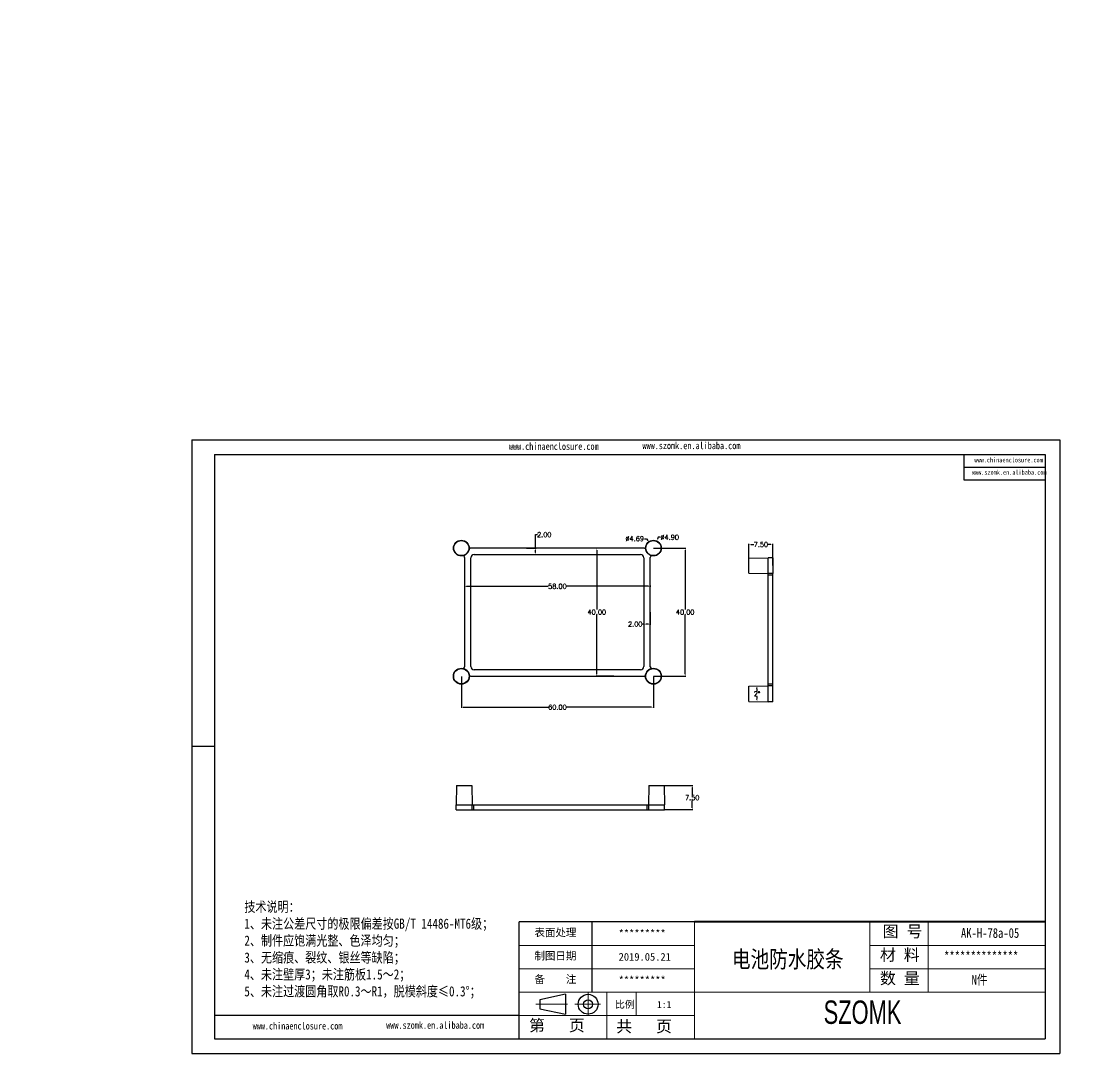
# Model space of a CAD drawing. Header units: inches. Extents: x 1127 to 4647, y 569 to 968.
# Drawn here: x 3849.5 to 4185.3, y 575.2 to 897.5 of the extents above; entities that cross this region are included whole.
import ezdxf

# ---------------------------------------------------------------- set-up
doc = ezdxf.new("R2010")
doc.units = ezdxf.units.IN
doc.linetypes.add('CENTER2', pattern=[28.575, 19.05, -3.175, 3.175, -3.175])
doc.layers.add('文字', color=81, linetype='Continuous')
for name, color, linetype, lineweight in [('粗实线', 7, 'Continuous', 30), ('细实线', 3, 'Continuous', 9), ('细点划线', 2, 'CENTER2', 9)]:
    doc.layers.add(name, color=color, linetype=linetype, lineweight=lineweight)
doc.styles.get("Standard").update_dxf_attribs({"font": 'txt', "bigfont": 'gbcbig.shx'})
doc.styles.add('宋体', font='', dxfattribs={"width": 0.8, "height": 3.5})
doc.styles.add('长仿宋', font='', dxfattribs={"width": 0.7, "height": 4})
doc.styles.get('宋体').set_extended_font_data('SimSun')
doc.styles.get('长仿宋').set_extended_font_data('SimSun')
doc.dimstyles.new('2', dxfattribs={"dimtxt": 1.5, "dimasz": 0.6, "dimexe": 0.18, "dimexo": 0.0625, "dimgap": 0.09, "dimtad": 0, "dimtih": 1, "dimtoh": 1, "dimzin": 0, "dimdsep": 46, "dimtxsty": 'Standard', "dimcen": 0, "dimadec": 0, "dimazin": 2, "dimtfac": 1, "dimtofl": 0, "dimtmove": 0, "dimatfit": 3, "dimfxl": 1, "dimtolj": 1, "dimtzin": 0, "dimarcsym": 0})
doc.dimstyles.new('2.5', dxfattribs={"dimtxt": 2.5, "dimasz": 2, "dimexe": 0.18, "dimexo": 0.0625, "dimgap": 0.09, "dimtad": 0, "dimzin": 0, "dimdsep": 46, "dimtxsty": 'Standard', "dimcen": 2, "dimadec": 0, "dimazin": 0, "dimtfac": 1, "dimtofl": 0, "dimtmove": 0, "dimatfit": 3, "dimfxl": 1, "dimtolj": 1, "dimtzin": 0, "dimarcsym": 0})

# ---------------------------------------------------------------- blocks, each defined once
blk = doc.blocks.new('*D204')
at = {"color": 0, "lineweight": -2}
for p, q in [((3681.33, 782.48), (3711.13, 782.48)), ((3710.95, 780.48), (3710.95, 780.26)), ((3710.95, 770.69), (3710.95, 770.91)), ((3675.39, 768.69), (3711.13, 768.69)), ((4519.34, 752.72), (4519.34, 719.38)), ((4588.66, 752.72), (4588.66, 719.38)), ((4521.34, 719.56), (4548.91, 719.56)), ((4586.66, 719.56), (4559.09, 719.56))]:
    blk.add_line(p, q, dxfattribs=at)
at = {"color": 0}
for points in [[(3710.62, 780.48), (3711.28, 780.48), (3710.95, 782.48)], [(3710.62, 770.69), (3711.28, 770.69), (3710.95, 768.69)], [(4521.34, 719.89), (4521.34, 719.22), (4519.34, 719.56)], [(4586.66, 719.89), (4586.66, 719.22), (4588.66, 719.56)]]:
    blk.add_solid(points, dxfattribs=at)
at = {"layer": 'Defpoints', "color": 0}
for p in [(3681.26, 782.48), (3710.95, 782.48), (3675.33, 768.69), (4519.34, 752.78), (4588.66, 752.78), (4588.66, 719.56)]:
    blk.add_point(p, dxfattribs=at)
at = {"color": 0, "insert": (3710.95, 775.58), "char_height": 2.5, "attachment_point": 5, "rotation": 90}
blk.add_mtext('\\A1;13.79', dxfattribs=at)
at = {"color": 0, "insert": (4554, 719.56), "char_height": 2.5, "attachment_point": 5}
blk.add_mtext('\\A1;69.32', dxfattribs=at)
blk = doc.blocks.new('*D205')
at = {"color": 0, "lineweight": -2}
for p, q in [((3681.33, 832.48), (3711.13, 832.48)), ((3710.95, 830.48), (3710.95, 811.94)), ((3710.95, 784.48), (3710.95, 803.01)), ((4555.47, 787.24), (4608.05, 787.24)), ((3681.33, 782.48), (3711.13, 782.48)), ((4607.87, 785.24), (4607.87, 771.15)), ((4607.87, 731.92), (4607.87, 760.97)), ((4555.47, 729.92), (4608.05, 729.92))]:
    blk.add_line(p, q, dxfattribs=at)
at = {"color": 0}
for points in [[(3710.62, 830.48), (3711.28, 830.48), (3710.95, 832.48)], [(4607.54, 785.24), (4608.21, 785.24), (4607.87, 787.24)], [(3710.62, 784.48), (3711.28, 784.48), (3710.95, 782.48)], [(4607.54, 731.92), (4608.21, 731.92), (4607.87, 729.92)]]:
    blk.add_solid(points, dxfattribs=at)
at = {"layer": 'Defpoints', "color": 0}
for p in [(3681.26, 832.48), (3710.95, 832.48), (4555.41, 787.24), (4607.87, 787.24), (3681.26, 782.48), (4555.41, 729.92)]:
    blk.add_point(p, dxfattribs=at)
at = {"color": 0, "char_height": 2.5, "attachment_point": 5, "rotation": 90}
for s, insert in [('\\A1;50.00', (3710.95, 807.48)), ('\\A1;57.32', (4607.87, 766.06))]:
    blk.add_mtext(s, dxfattribs=dict(at, insert=insert))
blk = doc.blocks.new('*D206')
at = {"color": 0, "lineweight": -2}
for p, q in [((3628.7, 842.48), (3596.49, 842.48)), ((3596.67, 840.48), (3596.67, 819.65)), ((3596.67, 789.48), (3596.67, 810.31)), ((3610.46, 787.48), (3596.49, 787.48)), ((4531.5, 733.52), (4531.5, 724.5)), ((4576.5, 733.52), (4576.5, 724.5)), ((4533.5, 724.68), (4549.33, 724.68)), ((4574.5, 724.68), (4558.68, 724.68))]:
    blk.add_line(p, q, dxfattribs=at)
at = {"color": 0}
for points in [[(3596.34, 840.48), (3597, 840.48), (3596.67, 842.48)], [(3596.34, 789.48), (3597, 789.48), (3596.67, 787.48)], [(4533.5, 725.01), (4533.5, 724.34), (4531.5, 724.68)], [(4574.5, 725.01), (4574.5, 724.34), (4576.5, 724.68)]]:
    blk.add_solid(points, dxfattribs=at)
at = {"layer": 'Defpoints', "color": 0}
for p in [(3596.67, 842.48), (3628.76, 842.48), (3610.52, 787.48), (4531.5, 733.58), (4576.5, 733.58), (4576.5, 724.68)]:
    blk.add_point(p, dxfattribs=at)
at = {"color": 0, "insert": (3596.67, 814.98), "char_height": 2.5, "attachment_point": 5, "rotation": 90}
blk.add_mtext('\\A1;55.00', dxfattribs=at)
at = {"color": 0, "insert": (4554, 724.68), "char_height": 2.5, "attachment_point": 5}
blk.add_mtext('\\A1;45.00', dxfattribs=at)
blk = doc.blocks.new('*D207')
at = {"color": 0, "lineweight": -2}
for p, q in [((3628.7, 897.48), (3596.31, 897.48)), ((3596.49, 895.48), (3596.49, 874.65)), ((3596.49, 844.48), (3596.49, 865.31)), ((3628.7, 842.48), (3596.31, 842.48)), ((4576.56, 783.58), (4598.41, 783.58)), ((4598.23, 781.58), (4598.23, 763.05)), ((4598.23, 735.58), (4598.23, 754.12)), ((4576.56, 733.58), (4598.41, 733.58))]:
    blk.add_line(p, q, dxfattribs=at)
at = {"color": 0}
for points in [[(3596.16, 895.48), (3596.82, 895.48), (3596.49, 897.48)], [(3596.16, 844.48), (3596.82, 844.48), (3596.49, 842.48)], [(4597.9, 781.58), (4598.56, 781.58), (4598.23, 783.58)], [(4597.9, 735.58), (4598.56, 735.58), (4598.23, 733.58)]]:
    blk.add_solid(points, dxfattribs=at)
at = {"layer": 'Defpoints', "color": 0}
for p in [(3596.49, 897.48), (3628.76, 897.48), (3628.76, 842.48), (4576.5, 783.58), (4598.23, 783.58), (4576.5, 733.58)]:
    blk.add_point(p, dxfattribs=at)
at = {"color": 0, "char_height": 2.5, "attachment_point": 5, "rotation": 90}
for s, insert in [('\\A1;55.00', (3596.49, 869.98)), ('\\A1;50.00', (4598.23, 758.58))]:
    blk.add_mtext(s, dxfattribs=dict(at, insert=insert))
blk = doc.blocks.new('*D208')
at = {"color": 0, "lineweight": -2}
for p, q in [((3628.7, 787.48), (3605.83, 787.48)), ((3606.01, 785.48), (3606.01, 782.76)), ((4529.5, 783.58), (4533.5, 783.58)), ((4531.5, 781.58), (4531.5, 785.58)), ((4533.69, 777.46), (4533.01, 779.34)), ((3606.01, 770.69), (3606.01, 773.41)), ((3636.42, 768.69), (3605.83, 768.69))]:
    blk.add_line(p, q, dxfattribs=at)
at = {"color": 0}
for points in [[(3605.68, 785.48), (3606.35, 785.48), (3606.01, 787.48)], [(4533.33, 779.45), (4532.7, 779.23), (4532.34, 781.23)], [(3605.68, 770.69), (3606.35, 770.69), (3606.01, 768.69)]]:
    blk.add_solid(points, dxfattribs=at)
at = {"layer": 'Defpoints', "color": 0}
for p in [(3606.01, 787.48), (3628.76, 787.48), (4530.66, 785.93), (4532.34, 781.23), (3636.48, 768.69)]:
    blk.add_point(p, dxfattribs=at)
at = {"color": 0, "char_height": 2.5, "attachment_point": 5}
for s, insert, rotation in [('\\A1;18.79', (3606.01, 778.08), 90), ('\\A1;∅5.00', (4535.26, 773.06), 289.6404)]:
    blk.add_mtext(s, dxfattribs=dict(at, insert=insert, rotation=rotation))
blk = doc.blocks.new('*D209')
at = {"color": 0, "lineweight": -2}
for p, q in [((3655.77, 838.27), (3657.16, 835.59)), ((3658.76, 830.48), (3658.76, 834.48)), ((3656.76, 832.48), (3660.76, 832.48)), ((4529.5, 783.58), (4533.5, 783.58)), ((4531.5, 781.58), (4531.5, 785.58)), ((4536.71, 782.6), (4534.74, 782.97))]:
    blk.add_line(p, q, dxfattribs=at)
at = {"color": 0}
for points in [[(3657.45, 835.74), (3656.86, 835.43), (3658.07, 833.81)], [(4534.81, 783.3), (4534.68, 782.64), (4532.78, 783.34)]]:
    blk.add_solid(points, dxfattribs=at)
at = {"layer": 'Defpoints', "color": 0}
for p in [(3658.07, 833.81), (3659.45, 831.15), (4530.22, 783.82), (4532.78, 783.34)]:
    blk.add_point(p, dxfattribs=at)
at = {"color": 0, "char_height": 2.5, "attachment_point": 5}
for s, insert, rotation in [('\\A1;∅3.00', (3653.62, 842.43), 297.335), ('\\A1;∅2.60', (4541.51, 781.69), 349.3004)]:
    blk.add_mtext(s, dxfattribs=dict(at, insert=insert, rotation=rotation))
blk = doc.blocks.new('*D210')
at = {"color": 0, "lineweight": -2}
for p, q in [((3638.45, 838.66), (3637.46, 835.87)), ((3636.26, 830.48), (3636.26, 834.48)), ((3634.26, 832.48), (3638.26, 832.48)), ((4336.59, 744.87), (4336.59, 719.97)), ((4405.9, 744.87), (4405.9, 719.97)), ((4338.59, 720.15), (4366.16, 720.15)), ((4403.9, 720.15), (4376.34, 720.15))]:
    blk.add_line(p, q, dxfattribs=at)
at = {"color": 0}
for points in [[(3637.15, 835.98), (3637.78, 835.76), (3636.8, 833.99)], [(4338.59, 720.48), (4338.59, 719.82), (4336.59, 720.15)], [(4403.9, 720.48), (4403.9, 719.82), (4405.9, 720.15)]]:
    blk.add_solid(points, dxfattribs=at)
at = {"layer": 'Defpoints', "color": 0}
for p in [(3636.8, 833.99), (3635.73, 830.97), (4336.59, 744.93), (4405.9, 744.93), (4405.9, 720.15)]:
    blk.add_point(p, dxfattribs=at)
at = {"color": 0, "insert": (3640.07, 843.26), "char_height": 2.5, "attachment_point": 5, "rotation": 70.5473}
blk.add_mtext('\\A1;∅3.20', dxfattribs=at)
at = {"color": 0, "insert": (4371.25, 720.15), "char_height": 2.5, "attachment_point": 5}
blk.add_mtext('\\A1;69.32', dxfattribs=at)
blk = doc.blocks.new('*D211')
at = {"color": 0, "lineweight": -2}
for p, q in [((3683.58, 837.88), (3686.76, 831.51)), ((3688.76, 825.48), (3688.76, 829.48)), ((3686.76, 827.48), (3690.76, 827.48)), ((4397.73, 787.24), (4429.07, 787.24)), ((4428.89, 785.24), (4428.89, 759.85)), ((4428.89, 731.92), (4428.89, 749.67)), ((4397.73, 729.92), (4429.07, 729.92))]:
    blk.add_line(p, q, dxfattribs=at)
at = {"color": 0}
for points in [[(3687.06, 831.66), (3686.46, 831.36), (3687.65, 829.72)], [(4428.56, 785.24), (4429.23, 785.24), (4428.89, 787.24)], [(4428.56, 731.92), (4429.23, 731.92), (4428.89, 729.92)]]:
    blk.add_solid(points, dxfattribs=at)
at = {"layer": 'Defpoints', "color": 0}
for p in [(3687.65, 829.72), (3689.88, 825.24), (4397.67, 787.24), (4428.89, 787.24), (4397.67, 729.92)]:
    blk.add_point(p, dxfattribs=at)
at = {"color": 0, "char_height": 2.5, "attachment_point": 5}
for s, insert, rotation in [('\\A1;∅5.00', (3681.5, 842.07), 296.4693), ('\\A1;57.32', (4428.89, 754.76), 90)]:
    blk.add_mtext(s, dxfattribs=dict(at, insert=insert, rotation=rotation))
blk = doc.blocks.new('*D212')
at = {"color": 0, "lineweight": -2}
for p, q in [((3749.75, 850.04), (3749.75, 859.55)), ((3756.75, 850.04), (3756.75, 859.55)), ((3751.75, 859.37), (3754.75, 859.37)), ((3756.75, 859.37), (3758.75, 859.37)), ((4401.31, 778.43), (4416.25, 778.43)), ((4416.07, 776.43), (4416.07, 753.96)), ((4416.07, 740.58), (4416.07, 743.78)), ((4401.31, 738.58), (4416.25, 738.58))]:
    blk.add_line(p, q, dxfattribs=at)
at = {"color": 0}
for points in [[(3751.75, 859.71), (3751.75, 859.04), (3749.75, 859.37)], [(3754.75, 859.71), (3754.75, 859.04), (3756.75, 859.37)], [(4415.74, 776.43), (4416.41, 776.43), (4416.07, 778.43)], [(4415.74, 740.58), (4416.41, 740.58), (4416.07, 738.58)]]:
    blk.add_solid(points, dxfattribs=at)
at = {"layer": 'Defpoints', "color": 0}
for p in [(3756.75, 859.37), (3749.75, 849.98), (3756.75, 849.98), (4401.25, 778.43), (4416.07, 778.43), (4401.25, 738.58)]:
    blk.add_point(p, dxfattribs=at)
at = {"color": 0, "insert": (3762.17, 859.37), "char_height": 2.5, "attachment_point": 5}
blk.add_mtext('\\A1;7.00', dxfattribs=at)
at = {"color": 0, "insert": (4416.07, 748.87), "char_height": 2.5, "attachment_point": 5, "rotation": 90}
blk.add_mtext('\\A1;39.85', dxfattribs=at)
blk = doc.blocks.new('*D213')
at = {"color": 0, "lineweight": -2}
for p, q in [((3752.25, 781.89), (3750.25, 781.89)), ((3754.25, 780.82), (3754.25, 782.07)), ((3756.75, 780.82), (3756.75, 782.07)), ((3758.75, 781.89), (3760.75, 781.89)), ((4341.25, 738.52), (4341.25, 723.14)), ((4401.25, 738.52), (4401.25, 723.14)), ((4343.25, 723.32), (4366.78, 723.32)), ((4399.25, 723.32), (4375.71, 723.32))]:
    blk.add_line(p, q, dxfattribs=at)
at = {"color": 0}
for points in [[(3752.25, 782.22), (3752.25, 781.55), (3754.25, 781.89)], [(3758.75, 782.22), (3758.75, 781.55), (3756.75, 781.89)], [(4343.25, 723.66), (4343.25, 722.99), (4341.25, 723.32)], [(4399.25, 723.66), (4399.25, 722.99), (4401.25, 723.32)]]:
    blk.add_solid(points, dxfattribs=at)
at = {"layer": 'Defpoints', "color": 0}
for p in [(3754.25, 780.76), (3756.75, 781.89), (3756.75, 780.76), (4341.25, 738.58), (4401.25, 738.58), (4401.25, 723.32)]:
    blk.add_point(p, dxfattribs=at)
at = {"color": 0, "char_height": 2.5, "attachment_point": 5}
for s, insert in [('\\A1;2.50', (3764.38, 781.89)), ('\\A1;60.00', (4371.25, 723.32))]:
    blk.add_mtext(s, dxfattribs=dict(at, insert=insert))
blk = doc.blocks.new('*D214')
at = {"color": 0, "lineweight": -2}
for p, q in [((3756.75, 780.23), (3756.75, 764.87)), ((3736.25, 775.6), (3736.25, 764.87)), ((3738.25, 765.05), (3741.83, 765.05)), ((3754.75, 765.05), (3751.17, 765.05)), ((4348.75, 733.52), (4348.75, 727.12)), ((4393.75, 733.52), (4393.75, 727.12)), ((4350.75, 727.3), (4366.57, 727.3)), ((4391.75, 727.3), (4375.92, 727.3))]:
    blk.add_line(p, q, dxfattribs=at)
at = {"color": 0}
for points in [[(3738.25, 765.38), (3738.25, 764.71), (3736.25, 765.05)], [(3754.75, 765.38), (3754.75, 764.71), (3756.75, 765.05)], [(4350.75, 727.64), (4350.75, 726.97), (4348.75, 727.3)], [(4391.75, 727.64), (4391.75, 726.97), (4393.75, 727.3)]]:
    blk.add_solid(points, dxfattribs=at)
at = {"layer": 'Defpoints', "color": 0}
for p in [(3756.75, 780.29), (3736.25, 775.67), (3736.25, 765.05), (4348.75, 733.58), (4393.75, 733.58), (4393.75, 727.3)]:
    blk.add_point(p, dxfattribs=at)
at = {"color": 0, "char_height": 2.5, "attachment_point": 5}
for s, insert in [('\\A1;20.50', (3746.5, 765.05)), ('\\A1;45.00', (4371.25, 727.3))]:
    blk.add_mtext(s, dxfattribs=dict(at, insert=insert))
blk = doc.blocks.new('*D215')
at = {"color": 0, "lineweight": -2}
for p, q in [((3742.05, 819.98), (3742.05, 825.87)), ((3744.05, 825.69), (3754.75, 825.69)), ((3756.75, 819.98), (3756.75, 825.87)), ((3756.75, 825.69), (3765.59, 825.69)), ((4393.81, 783.58), (4422.73, 783.58)), ((4422.55, 781.58), (4422.55, 765.42)), ((4422.55, 735.58), (4422.55, 756.49)), ((4393.81, 733.58), (4422.73, 733.58))]:
    blk.add_line(p, q, dxfattribs=at)
at = {"color": 0}
for points in [[(3744.05, 826.02), (3744.05, 825.35), (3742.05, 825.69)], [(3754.75, 826.02), (3754.75, 825.35), (3756.75, 825.69)], [(4422.22, 781.58), (4422.89, 781.58), (4422.55, 783.58)], [(4422.22, 735.58), (4422.89, 735.58), (4422.55, 733.58)]]:
    blk.add_solid(points, dxfattribs=at)
at = {"layer": 'Defpoints', "color": 0}
for p in [(3756.75, 825.69), (3742.05, 819.91), (3756.75, 819.91), (4393.75, 783.58), (4393.75, 733.58), (4422.55, 733.58)]:
    blk.add_point(p, dxfattribs=at)
at = {"color": 0, "insert": (3770.05, 825.69), "char_height": 2.5, "attachment_point": 5}
blk.add_mtext('\\A1;14.70', dxfattribs=at)
at = {"color": 0, "insert": (4422.55, 760.96), "char_height": 2.5, "attachment_point": 5, "rotation": 90}
blk.add_mtext('\\A1;50.00', dxfattribs=at)
blk = doc.blocks.new('*D231')
at = {"color": 0, "lineweight": -2}
for p, q in [((3986.88, 692.98), (3986.88, 683.19)), ((4046.88, 692.98), (4046.88, 683.19)), ((3987.48, 683.37), (4014.16, 683.37)), ((4046.28, 683.37), (4019.59, 683.37))]:
    blk.add_line(p, q, dxfattribs=at)
at = {"color": 0}
for points in [[(3987.48, 683.47), (3987.48, 683.27), (3986.88, 683.37)], [(4046.28, 683.47), (4046.28, 683.27), (4046.88, 683.37)]]:
    blk.add_solid(points, dxfattribs=at)
at = {"layer": 'Defpoints', "color": 0}
for p in [(3986.88, 693.04), (4046.88, 693.04), (4046.88, 683.37)]:
    blk.add_point(p, dxfattribs=at)
at = {"color": 0, "insert": (4016.88, 683.37), "char_height": 1.5, "attachment_point": 5}
blk.add_mtext('\\A1;60.00', dxfattribs=at)
blk = doc.blocks.new('*D232')
at = {"color": 0, "lineweight": -2}
for p, q in [((4046.94, 733.04), (4056.98, 733.04)), ((4056.8, 732.44), (4056.8, 713.88)), ((4056.8, 693.64), (4056.8, 712.2)), ((4046.94, 693.04), (4056.98, 693.04))]:
    blk.add_line(p, q, dxfattribs=at)
at = {"color": 0}
for points in [[(4056.7, 732.44), (4056.9, 732.44), (4056.8, 733.04)], [(4056.7, 693.64), (4056.9, 693.64), (4056.8, 693.04)]]:
    blk.add_solid(points, dxfattribs=at)
at = {"layer": 'Defpoints', "color": 0}
for p in [(4046.88, 733.04), (4056.8, 733.04), (4046.88, 693.04)]:
    blk.add_point(p, dxfattribs=at)
at = {"color": 0, "insert": (4056.8, 713.04), "char_height": 1.5, "attachment_point": 5}
blk.add_mtext('\\A1;40.00', dxfattribs=at)
blk = doc.blocks.new('*D233')
at = {"color": 0, "lineweight": -2}
for p, q in [((4034.5, 733.04), (4029.01, 733.04)), ((4029.19, 732.44), (4029.19, 713.88)), ((4029.19, 693.64), (4029.19, 712.2)), ((4034.5, 693.04), (4029.01, 693.04))]:
    blk.add_line(p, q, dxfattribs=at)
at = {"color": 0}
for points in [[(4029.09, 732.44), (4029.29, 732.44), (4029.19, 733.04)], [(4029.09, 693.64), (4029.29, 693.64), (4029.19, 693.04)]]:
    blk.add_solid(points, dxfattribs=at)
at = {"layer": 'Defpoints', "color": 0}
for p in [(4034.56, 733.04), (4029.19, 693.04), (4034.56, 693.04)]:
    blk.add_point(p, dxfattribs=at)
at = {"color": 0, "insert": (4029.19, 713.04), "char_height": 1.5, "attachment_point": 5}
blk.add_mtext('\\A1;40.00', dxfattribs=at)
blk = doc.blocks.new('*D234')
at = {"color": 0, "lineweight": -2}
for p, q in [((3987.88, 721.32), (3987.88, 720.94)), ((3988.48, 721.12), (4014.04, 721.12)), ((4045.28, 721.12), (4019.72, 721.12)), ((4045.88, 721.32), (4045.88, 720.94))]:
    blk.add_line(p, q, dxfattribs=at)
at = {"color": 0}
for points in [[(3988.48, 721.22), (3988.48, 721.02), (3987.88, 721.12)], [(4045.28, 721.22), (4045.28, 721.02), (4045.88, 721.12)]]:
    blk.add_solid(points, dxfattribs=at)
at = {"layer": 'Defpoints', "color": 0}
for p in [(3987.88, 721.39), (4045.88, 721.39), (4045.88, 721.12)]:
    blk.add_point(p, dxfattribs=at)
at = {"color": 0, "insert": (4016.88, 721.12), "char_height": 1.5, "attachment_point": 5}
blk.add_mtext('\\A1;58.00', dxfattribs=at)
blk = doc.blocks.new('*D235')
at = {"color": 0, "lineweight": -2}
for p, q in [((4010.08, 733.04), (4010.08, 737.25)), ((4010.08, 737.25), (4010.68, 737.25)), ((4007.25, 733.04), (4010.26, 733.04)), ((4010.08, 731.64), (4010.08, 732.44)), ((4007.25, 731.04), (4010.26, 731.04))]:
    blk.add_line(p, q, dxfattribs=at)
at = {"color": 0}
for points in [[(4009.98, 732.44), (4010.18, 732.44), (4010.08, 733.04)], [(4009.98, 731.64), (4010.18, 731.64), (4010.08, 731.04)]]:
    blk.add_solid(points, dxfattribs=at)
at = {"layer": 'Defpoints', "color": 0}
for p in [(4007.19, 733.04), (4010.08, 733.04), (4007.19, 731.04)]:
    blk.add_point(p, dxfattribs=at)
at = {"color": 0, "insert": (4012.77, 737.25), "char_height": 1.5, "attachment_point": 5}
blk.add_mtext('\\A1;2.00', dxfattribs=at)
blk = doc.blocks.new('*D236')
at = {"color": 0, "lineweight": -2}
for p, q in [((4045.88, 713), (4045.88, 709.13)), ((4043.88, 709.31), (4043.28, 709.31)), ((4043.88, 711.11), (4043.88, 709.13)), ((4045.28, 709.31), (4044.48, 709.31))]:
    blk.add_line(p, q, dxfattribs=at)
at = {"color": 0}
for points in [[(4044.48, 709.41), (4044.48, 709.21), (4043.88, 709.31)], [(4045.28, 709.41), (4045.28, 709.21), (4045.88, 709.31)]]:
    blk.add_solid(points, dxfattribs=at)
at = {"layer": 'Defpoints', "color": 0}
for p in [(4045.88, 713.07), (4043.88, 711.17), (4043.88, 709.31)]:
    blk.add_point(p, dxfattribs=at)
at = {"color": 0, "insert": (4041.19, 709.31), "char_height": 1.5, "attachment_point": 5}
blk.add_mtext('\\A1;2.00', dxfattribs=at)
blk = doc.blocks.new('*D237')
at = {"color": 0, "lineweight": -2}
for p, q in [((4048.39, 736.42), (4048.12, 735.82)), ((4048.99, 736.42), (4048.39, 736.42))]:
    blk.add_line(p, q, dxfattribs=at)
at = {"color": 0}
blk.add_solid([(4048.03, 735.86), (4048.21, 735.78), (4047.88, 735.28)], dxfattribs=at)
at = {"layer": 'Defpoints', "color": 0}
for p in [(4047.88, 735.28), (4045.87, 730.8)]:
    blk.add_point(p, dxfattribs=at)
at = {"color": 0, "insert": (4051.95, 736.42), "char_height": 1.5, "attachment_point": 5}
blk.add_mtext('\\A1;∅4.90', dxfattribs=at)
blk = doc.blocks.new('*D238')
at = {"color": 0, "lineweight": -2}
for p, q in [((4044.12, 735.99), (4044.72, 735.99)), ((4044.72, 735.99), (4045.14, 735.42))]:
    blk.add_line(p, q, dxfattribs=at)
at = {"color": 0}
blk.add_solid([(4045.22, 735.48), (4045.06, 735.36), (4045.49, 734.94)], dxfattribs=at)
at = {"layer": 'Defpoints', "color": 0}
for p in [(4045.49, 734.94), (4048.26, 731.14)]:
    blk.add_point(p, dxfattribs=at)
at = {"color": 0, "insert": (4041.03, 735.99), "char_height": 1.5, "attachment_point": 5}
blk.add_mtext('\\A1;∅4.69', dxfattribs=at)
blk = doc.blocks.new('*D239')
at = {"color": 0, "lineweight": -2}
for p, q in [((4076.69, 727.62), (4076.69, 734.35)), ((4077.29, 734.17), (4078.22, 734.17)), ((4083.59, 734.17), (4082.65, 734.17)), ((4084.19, 727.62), (4084.19, 734.35))]:
    blk.add_line(p, q, dxfattribs=at)
at = {"color": 0}
for points in [[(4077.29, 734.27), (4077.29, 734.07), (4076.69, 734.17)], [(4083.59, 734.27), (4083.59, 734.07), (4084.19, 734.17)]]:
    blk.add_solid(points, dxfattribs=at)
at = {"layer": 'Defpoints', "color": 0}
for p in [(4084.19, 734.17), (4076.69, 727.56), (4084.19, 727.56)]:
    blk.add_point(p, dxfattribs=at)
at = {"color": 0, "insert": (4080.44, 734.17), "char_height": 1.5, "attachment_point": 5}
blk.add_mtext('\\A1;7.50', dxfattribs=at)
blk = doc.blocks.new('*D240')
at = {"color": 0, "lineweight": -2}
for p, q in [((4047.86, 658.87), (4059.18, 658.87)), ((4059, 658.27), (4059, 655.96)), ((4050.36, 651.37), (4059.18, 651.37)), ((4059, 651.97), (4059, 654.28))]:
    blk.add_line(p, q, dxfattribs=at)
at = {"color": 0}
for points in [[(4058.9, 658.27), (4059.1, 658.27), (4059, 658.87)], [(4058.9, 651.97), (4059.1, 651.97), (4059, 651.37)]]:
    blk.add_solid(points, dxfattribs=at)
at = {"layer": 'Defpoints', "color": 0}
for p in [(4047.79, 658.87), (4059, 658.87), (4050.29, 651.37)]:
    blk.add_point(p, dxfattribs=at)
at = {"color": 0, "insert": (4059, 655.12), "char_height": 1.5, "attachment_point": 5}
blk.add_mtext('\\A1;7.50', dxfattribs=at)
blk = doc.blocks.new('*D241')
at = {"color": 0, "lineweight": -2}
for start, end in [(0.3443, 0.7541), (359.2459, 359.6557)]:
    blk.add_arc((3939.46, 687.56), 139.77, start, end, dxfattribs=at)
at = {"color": 0}
for points in [[(4079.13, 689.4), (4079.33, 689.4), (4079.22, 690)], [(4079.33, 685.72), (4079.13, 685.72), (4079.22, 685.12)]]:
    blk.add_solid(points, dxfattribs=at)
at = {"layer": 'Defpoints', "color": 0}
for p in [(4076.69, 689.96), (4082.69, 690.06), (4076.69, 685.17), (4079.24, 686.75), (4082.69, 685.06)]:
    blk.add_point(p, dxfattribs=at)
at = {"color": 0, "insert": (4079.24, 687.56), "char_height": 1.5, "attachment_point": 5}
blk.add_mtext('\\A1;2°', dxfattribs=at)

msp = doc.modelspace()

# ---------------------------------------------------------------- linework, layer by layer
for p, q in [((3902.74, 766.869), (4173.769, 766.869)), ((3902.74, 766.869), (3902.74, 575.233)), ((4173.769, 766.869), (4173.769, 575.233)), ((3909.753, 762.307), (4169.206, 762.307)), ((3909.753, 762.307), (3909.753, 579.796)), ((4143.857, 762.307), (4143.857, 754.385)), ((4169.206, 762.307), (4169.206, 579.796)), ((4143.857, 758.346), (4169.206, 758.346)), ((4143.857, 754.385), (4169.206, 754.385)), ((3909.753, 671.051), (3902.74, 671.051)), ((3902.74, 663.953), (3902.74, 575.233)), ((4059.699, 616.298), (4004.946, 616.298)), ((4004.946, 579.796), (4004.946, 616.298)), ((4027.76, 594.396), (4027.76, 616.298)), ((4004.946, 587.096), (3909.753, 587.096)), ((3909.753, 579.796), (4169.206, 579.796)), ((3902.74, 575.233), (4173.769, 575.233)), ((3902.74, 575.233), (4028.216, 575.233))]:
    msp.add_line(p, q)
at = {"color": 7, "linetype": 'Continuous'}
for p, q in [((4043.977, 733.04), (3989.774, 733.04)), ((3987.875, 730.142), (3987.875, 695.989)), ((3989.875, 696.04), (3989.875, 730.04)), ((3990.875, 731.04), (4042.875, 731.04)), ((4043.875, 730.04), (4043.875, 696.04)), ((4045.875, 695.989), (4045.875, 730.142)), ((4076.689, 729.907), (4082.689, 730.012)), ((4076.689, 725.217), (4076.689, 729.907)), ((4082.689, 685.062), (4082.689, 730.012)), ((4084.189, 730.012), (4082.689, 730.012)), ((4084.189, 730.011), (4084.189, 725.113)), ((4076.689, 725.216), (4082.689, 725.112)), ((4084.189, 725.112), (4082.689, 725.112)), ((4082.689, 724.663), (4084.189, 724.663)), ((4084.189, 685.062), (4084.189, 725.096)), ((4042.875, 695.04), (3990.875, 695.04)), ((3989.824, 693.04), (4043.926, 693.04)), ((4076.689, 689.957), (4082.689, 690.062)), ((4076.689, 685.167), (4076.689, 689.957)), ((4084.189, 690.511), (4082.689, 690.511)), ((4084.189, 690.062), (4082.689, 690.062)), ((4076.689, 685.166), (4082.689, 685.062)), ((4084.189, 685.062), (4082.689, 685.062)), ((3985.4, 658.869), (3985.295, 652.869)), ((3985.4, 658.869), (3990.19, 658.869)), ((3990.19, 658.869), (3990.295, 652.869)), ((4045.4, 658.869), (4045.295, 652.869)), ((4045.4, 658.869), (4050.19, 658.869)), ((4050.19, 658.869), (4050.295, 652.869)), ((3985.295, 651.369), (3985.295, 652.869)), ((3985.295, 652.869), (4050.295, 652.869)), ((3985.295, 651.369), (4050.295, 651.369)), ((3990.26, 651.369), (3990.26, 652.869)), ((3990.744, 651.369), (3990.744, 652.869)), ((4044.846, 652.869), (4044.846, 651.369)), ((4045.33, 652.869), (4045.33, 651.369)), ((4050.295, 651.369), (4050.295, 652.869))]:
    msp.add_line(p, q, dxfattribs=at)
for centre, radius in [((3986.875, 733.04), 2.45), ((3986.875, 733.04), 2.345), ((4046.875, 733.04), 2.45), ((4046.875, 733.04), 2.345), ((3986.875, 693.04), 2.5), ((3986.875, 693.04), 2.395), ((4046.875, 693.04), 2.5), ((4046.875, 693.04), 2.395)]:
    msp.add_circle(centre, radius, dxfattribs=at)
for centre, radius, start, end in [((3989.774, 733.54), 0.5, 199.55179, 270.00224), ((4043.977, 733.54), 0.5, 269.99103, 340.44924), ((3987.375, 730.142), 0.5, 359.99315, 90.0199), ((3990.875, 730.04), 1, 90, 180), ((4042.875, 730.04), 1, 0, 90), ((4046.375, 730.142), 0.5, 89.95135, 180.02143), ((3987.375, 695.989), 0.5, 270.13308, 0.02143), ((3990.875, 696.04), 1, 180, 270), ((4042.875, 696.04), 1, 270, 0), ((4046.375, 695.989), 0.5, 179.9921, 269.83877), ((3989.824, 692.54), 0.5, 89.99092, 160.59727), ((4043.926, 692.54), 0.5, 19.40261, 90.00235)]:
    msp.add_arc(centre, radius, start, end, dxfattribs=at)
at = {"layer": '粗实线', "color": 7, "lineweight": 40}
msp.add_line((4169.206, 616.298), (4059.699, 616.298), dxfattribs=at)
at = {"layer": '粗实线', "color": 7}
for p, q in [((4019.374, 593.713), (4011.397, 592.023)), ((4011.397, 592.023), (4011.397, 589.202)), ((4019.374, 593.713), (4019.374, 587.462)), ((4011.397, 589.202), (4019.374, 587.462))]:
    msp.add_line(p, q, dxfattribs=at)
for radius in [3.101, 1.411]:
    msp.add_circle((4026.474, 590.612), radius, dxfattribs=at)
at = {"layer": '细实线', "color": 7}
for p, q in [((4059.699, 616.298), (4059.699, 579.796)), ((4114.452, 616.298), (4114.452, 594.396)), ((4132.704, 616.298), (4132.704, 594.55)), ((4059.699, 608.997), (4004.946, 608.997)), ((4169.206, 608.997), (4114.452, 608.997)), ((4059.699, 601.697), (4004.946, 601.697)), ((4169.206, 601.697), (4114.452, 601.697)), ((4169.206, 594.396), (4004.946, 594.396)), ((4032.322, 594.396), (4032.322, 579.796)), ((4041.448, 594.396), (4041.448, 587.096)), ((4059.699, 587.096), (4004.946, 587.096))]:
    msp.add_line(p, q, dxfattribs=at)
at = {"layer": '细点划线', "color": 7}
for p, q in [((4026.474, 594.182), (4026.474, 587.096)), ((4010.126, 590.612), (4019.985, 590.612)), ((4022.326, 590.612), (4030.341, 590.612))]:
    msp.add_line(p, q, dxfattribs=at)

# ---------------------------------------------------------------- texts
at = {"char_height": 2.40088, "width": 1364.53776, "attachment_point": 1}
for s, insert in [('{\\fSimHei|b0|i0|c134|p49;表面处理}', (4009.707, 614.226)), ('{\\fSimHei|b0|i0|c134|p49;*********}', (4036.003, 613.917)), ('{\\fSimHei|b0|i0|c134|p49;制图日期}', (4009.707, 606.925)), ('{\\fSimHei|b0|i0|c134|p49;2019.\\fSimHei|b0|i0|c0|p49;0\\fSimHei|b0|i0|c134|p49;5.21}', (4036.003, 606.617)), ('{\\fSimHei|b0|i0|c134|p49;备    注}', (4009.707, 599.625)), ('{\\fSimHei|b0|i0|c134|p49;*********}', (4036.003, 599.316))]:
    msp.add_mtext(s, dxfattribs=dict(at, insert=insert))
at = {"layer": '文字', "color": 0, "attachment_point": 1, "style": '宋体'}
for s, insert, char_height, width in [('www.chinaenclosure.com', (4001.722, 765.95), 2.23069, 39.19111), ('www.szomk.en.alibaba.com', (4043.445, 766.17), 2.23069, 39.19111), ('www.chinaenclosure.com', (4147.123, 761.303), 1.48713, 26.1274), ('www.szomk.en.alibaba.com', (4146.345, 757.452), 1.48713, 26.1274), ('{\\H1.111x;技术说明：\\P1、未注公差尺寸的极限偏差按GB/T 14486-MT6级；\\P2、制件应饱满光整、色泽均匀；\\P3、无缩痕、裂纹、银丝等缺陷；\\P4、未注壁厚3；未注筋板1.5～2；\\P5、未注过渡圆角取R0.3～R1，脱模斜度≤0.3%%D；}', (3919.103, 622.641), 2.85174, 121.76914), ('{\\H1.111x;AK-H-78a-05}', (4142.918, 614.391), 2.73767, 31.6505), ('电池防水胶条', (4071.399, 607.354), 5.3232, 68.05571), ('{\\H1.111x;**************}', (4137.652, 607.09), 2.73767, 31.6505), ('{\\H1.111x;N件}', (4146.229, 599.79), 2.73767, 31.6505), ('www.chinaenclosure.com', (3921.696, 584.96), 2.23069, 39.19111), ('www.szomk.en.alibaba.com', (3963.42, 585.18), 2.23069, 39.19111)]:
    msp.add_mtext(s, dxfattribs=dict(at, insert=insert, char_height=char_height, width=width))
at = {"layer": '粗实线', "insert": (4100.029, 591.782), "char_height": 7.30044, "width": 81.86726, "attachment_point": 1, "style": '长仿宋'}
msp.add_mtext('{\\fSTXinwei|b0|i0|c134|p2;SZOMK}', dxfattribs=at)
at = {"layer": '细实线', "color": 7, "attachment_point": 1}
for s, insert, char_height, width in [('{\\fSimSun|b0|i0|c134|p54;图 号}', (4118.466, 615.19), 3.65022, 18.25111), ('{\\fSimSun|b0|i0|c134|p54;材 料   }', (4117.601, 607.889), 3.65022, 18.25111), ('{\\fSimSun|b0|i0|c134|p54;数 量}', (4117.619, 600.553), 3.65022, 16.49216), ('{\\fSimSun|b0|i0|c134|p54;比例}', (4034.877, 591.632), 2.19013, 9.614), ('{\\fSimSun|b0|i0|c134|p54;1:1}', (4047.996, 591.632), 2.19013, 9.614), ('{\\fSimSun|b0|i0|c134|p54;第   页}', (4008.017, 585.841), 3.65022, 27.37667), ('{\\fSimSun|b0|i0|c134|p54; 共   页}', (4032.769, 585.531), 3.65022, 27.37667)]:
    msp.add_mtext(s, dxfattribs=dict(at, insert=insert, char_height=char_height, width=width))

# ---------------------------------------------------------------- dimensions: what is measured, and where the dimension line sits
for base, p1, p2, dimstyle, picture, middle in [((4598.229, 783.58), (4576.502, 733.58), (4576.502, 783.58), '2.5', '*D207', (4598.229, 758.58)), ((4416.075, 778.43), (4401.246, 738.58), (4401.246, 778.43), '2.5', '*D212', (4416.075, 748.873)), ((4428.892, 787.238), (4397.666, 729.922), (4397.666, 787.238), '2.5', '*D211', (4428.892, 754.764)), ((4607.873, 787.238), (4555.412, 729.922), (4555.412, 787.238), '2.5', '*D205', (4607.873, 766.056)), ((4422.553, 733.58), (4393.746, 783.58), (4393.746, 733.58), '2.5', '*D215', (4422.553, 760.956)), ((4010.083, 733.04), (4007.19, 731.04), (4007.19, 733.04), '2', '*D235', (4012.773, 737.252))]:
    dim = msp.add_linear_dim(base=base, p1=p1, p2=p2, angle=90, dimstyle=dimstyle)
    dim.commit()
    dim.dimension.update_dxf_attribs({"geometry": picture, "text_midpoint": middle, "dimtype": 160})
for base, p1, p2, dimstyle, picture, middle in [((3596.49, 897.479), (3628.763, 842.479), (3628.763, 897.479), '2.5', '*D207', (3596.49, 869.979)), ((3596.67, 842.479), (3610.522, 787.479), (3628.763, 842.479), '2.5', '*D206', (3596.67, 814.979)), ((3710.95, 832.479), (3681.263, 782.479), (3681.263, 832.479), '2.5', '*D205', (3710.95, 807.479)), ((3606.013, 787.479), (3636.48, 768.687), (3628.763, 787.479), '2.5', '*D208', (3606.013, 778.083)), ((3710.95, 782.479), (3675.33, 768.687), (3681.263, 782.479), '2.5', '*D204', (3710.95, 775.583)), ((4029.185, 693.04), (4034.563, 733.04), (4034.563, 693.04), '2', '*D233', (4029.185, 713.04)), ((4056.802, 733.04), (4046.875, 693.04), (4046.875, 733.04), '2', '*D232', (4056.802, 713.04)), ((4058.997, 658.869), (4050.295, 651.369), (4047.795, 658.869), '2', '*D240', (4058.997, 655.119))]:
    dim = msp.add_linear_dim(base=base, p1=p1, p2=p2, angle=90, dimstyle=dimstyle)
    dim.commit()
    dim.dimension.update_dxf_attribs({"geometry": picture, "text_midpoint": middle})
for base, p1, p2, picture, middle in [((3756.751, 859.374), (3749.751, 849.979), (3756.751, 849.979), '*D212', (3762.174, 859.374)), ((3756.751, 825.687), (3742.051, 819.913), (3756.751, 819.913), '*D215', (3770.053, 825.687)), ((4588.66, 719.557), (4519.344, 752.78), (4588.66, 752.78), '*D204', (4554.002, 719.557))]:
    dim = msp.add_linear_dim(base=base, p1=p1, p2=p2, dimstyle='2.5')
    dim.commit()
    dim.dimension.update_dxf_attribs({"geometry": picture, "text_midpoint": middle, "dimtype": 160})
for base, p1, p2, dimstyle, picture, middle in [((4405.904, 720.149), (4336.588, 744.929), (4405.904, 744.929), '2.5', '*D210', (4371.246, 720.149)), ((4576.502, 724.675), (4531.502, 733.58), (4576.502, 733.58), '2.5', '*D206', (4554.002, 724.675)), ((4401.246, 723.323), (4341.246, 738.58), (4401.246, 738.58), '2.5', '*D213', (4371.246, 723.323)), ((3756.751, 781.886), (3754.251, 780.759), (3756.751, 780.759), '2.5', '*D213', (3764.383, 781.886)), ((4393.746, 727.304), (4348.746, 733.58), (4393.746, 733.58), '2.5', '*D214', (4371.246, 727.304)), ((3736.251, 765.046), (3756.751, 780.288), (3736.251, 775.666), '2.5', '*D214', (3746.501, 765.046)), ((4084.189, 734.169), (4076.689, 727.562), (4084.189, 727.562), '2', '*D239', (4080.439, 734.169)), ((4045.875, 721.125), (3987.875, 721.386), (4045.875, 721.386), '2', '*D234', (4016.875, 721.125)), ((4043.875, 709.305), (4045.875, 713.065), (4043.875, 711.175), '2', '*D236', (4041.185, 709.305)), ((4046.875, 683.371), (3986.875, 693.04), (4046.875, 693.04), '2', '*D231', (4016.875, 683.371))]:
    dim = msp.add_linear_dim(base=base, p1=p1, p2=p2, dimstyle=dimstyle)
    dim.commit()
    dim.dimension.update_dxf_attribs({"geometry": picture, "text_midpoint": middle})
for p1, p2, dimstyle, picture, middle in [((3635.73, 830.97), (3636.796, 833.987), '2.5', '*D210', (3640.072, 843.263)), ((3659.452, 831.146), (3658.074, 833.811), '2.5', '*D209', (3653.622, 842.425)), ((3689.877, 825.241), (3687.649, 829.717), '2.5', '*D211', (3681.5, 842.067)), ((4048.257, 731.145), (4045.494, 734.935), '2', '*D238', (4041.031, 735.995)), ((4045.873, 730.804), (4047.877, 735.276), '2', '*D237', (4051.953, 736.417))]:
    dim = msp.add_diameter_dim_2p(p1=p1, p2=p2, dimstyle=dimstyle)
    dim.commit()
    dim.dimension.update_dxf_attribs({"geometry": picture, "text_midpoint": middle, "dimtype": 163})
for p1, p2, picture, middle in [((4530.225, 783.822), (4532.78, 783.339), '*D209', (4541.507, 781.69)), ((4530.662, 785.935), (4532.343, 781.226), '*D208', (4535.258, 773.057))]:
    dim = msp.add_diameter_dim_2p(p1=p1, p2=p2, dimstyle='2.5')
    dim.commit()
    dim.dimension.update_dxf_attribs({"geometry": picture, "text_midpoint": middle})
dim = msp.add_angular_dim_2l(base=(4079.236, 686.748), line1=((4076.689, 685.166), (4082.689, 685.062)), line2=((4076.689, 689.957), (4082.689, 690.062)), dimstyle='2')
dim.commit()
dim.dimension.update_dxf_attribs({"geometry": '*D241', "text_midpoint": (4079.239, 687.562)})

doc.saveas('drawing.dxf')
